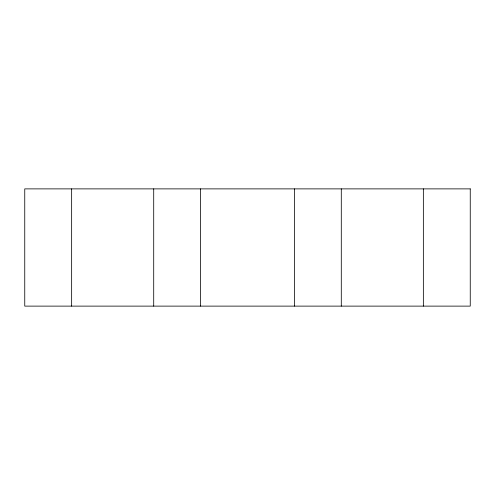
<?xml version="1.0" encoding="UTF-8"?>
<svg xmlns="http://www.w3.org/2000/svg" width="495" height="495" viewBox="0 0 495 495"><rect width="100%" height="100%" fill="white"/><g stroke="black" fill="none" stroke-linecap="round" stroke-linejoin="round"><path stroke-width="0.74" d="M423.355 188.88L423.355 306.12M341.29 188.88L341.29 306.12M294.395 188.88L294.395 306.12M200.605 188.88L200.605 306.12M153.71 188.88L153.71 306.12M71.645 188.88L71.645 306.12M470.25 188.88L24.75 188.88L24.75 306.12L470.25 306.12L470.25 188.88"/></g></svg>
